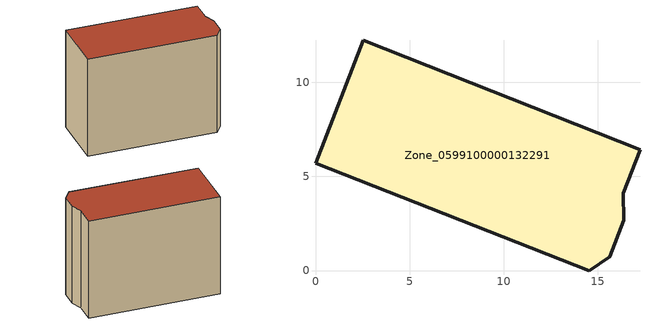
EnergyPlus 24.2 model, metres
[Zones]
Zone_0599100000132291
 floor ground (C_G): 16.36,4.1 16.39,2.67 15.64,0.74 14.55,0 0,5.7 2.53,12.23 17.25,6.42 z0
 wall outside (C_F): 0,5.7 14.55,0 15.64,0.74 16.39,2.67 16.36,4.1 17.25,6.42 2.53,12.23 0,5.7 z0:12.63
 roof outside (C_R): 16.36,4.1 17.25,6.42 2.53,12.23 0,5.7 14.55,0 15.64,0.74 16.39,2.67 z12.63
[BUILDING]
Pand.0599100000132291: North Axis=0; Terrain=City; Loads Convergence Tolerance Value=0.04; Temperature Convergence Tolerance Value=0.4; Solar Distribution=FullExterior; Maximum Number of Warmup Days=25; Minimum Number of Warmup Days=1
[Site:Location]
Rotterdam.The.Hague.AP_ZH_NLD Design_Conditions: Latitude=51.96; Longitude=4.45; Time Zone=1; Elevation=-4.5
[SITE:GROUNDTEMPERATURE:BUILDINGSURFACE]
18, 18, 18, 18, 18, 18, 18, 18, 18, 18, 18, 18
[MATERIAL] Thermal Absorptance=0.9; Solar Absorptance=0.7; Visible Absorptance=0.7
Name | Roughness | Thickness | Conductivity | Density | Specific Heat
G.TI.1946 | MediumSmooth | 0.15 | 1 | 540 | 1210
F.TI.1946 | Rough | 0.3 | 0.857143 | 1920 | 840
R.TI.1946 | MediumRough | 0.2 | 0.1 | 1500 | 1000
[CONSTRUCTION]
C_G: G.TI.1946
C_F: F.TI.1946
C_R: R.TI.1946
[ZONE]
Zone_0599100000132291: Type=1; Multiplier=1; Ceiling Height=Autocalculate; Volume=Autocalculate; Floor Area=autocalculate; Part of Total Floor Area=Yes
[ZONEINFILTRATION:DESIGNFLOWRATE]
Infil_Zone_0599100000132291: Zone or ZoneList or Space or SpaceList=Zone_0599100000132291; Schedule=AlwaysOn; Design Flow Rate Calculation Method=Flow/Area; Flow Rate per Floor Area=0.003; Constant Term Coefficient=1; Temperature Term Coefficient=0; Velocity Term Coefficient=0; Velocity Squared Term Coefficient=0
[HVACTEMPLATE:ZONE:IDEALLOADSAIRSYSTEM]
Zone_0599100000132291: Maximum Heating Supply Air Temperature=50; Minimum Cooling Supply Air Temperature=13; Maximum Heating Supply Air Humidity Ratio=0.0156; Minimum Cooling Supply Air Humidity Ratio=0.0077; Heating Limit=NoLimit; Cooling Limit=NoLimit; Dehumidification Control Type=ConstantSensibleHeatRatio; Cooling Sensible Heat Ratio=0.7; Dehumidification Setpoint=60; Humidification Control Type=None; Humidification Setpoint=30; Outdoor Air Method=None; Outdoor Air Flow Rate per Person=0.00944; Outdoor Air Flow Rate per Zone Floor Area=0; Outdoor Air Flow Rate per Zone=0; Demand Controlled Ventilation Type=None; Outdoor Air Economizer Type=NoEconomizer; Heat Recovery Type=None; Sensible Heat Recovery Effectiveness=0.7; Latent Heat Recovery Effectiveness=0.65
[ZONECONTROL:THERMOSTAT]
ThermostatControl_Zone_0599100000132291: Zone or ZoneList=Zone_0599100000132291; Control Type Schedule=DualSetpointControlType; Control 1=Thermostat_Zone_0599100000132291; Temperature Difference Between Cutout And Setpoint=0
[THERMOSTATSETPOINT:DUALSETPOINT]
Thermostat_Zone_0599100000132291: Heating Setpoint Temperature Schedule=HeatingSetpoint_Zone_0599100000132291; Cooling Setpoint Temperature Schedule=CoolingSetpoint_Zone_0599100000132291
[SCHEDULE:COMPACT]
HeatingSetpoint_Zone_0599100000132291: Through: 12/31, For: AllDays, Until: 24:00, 21
CoolingSetpoint_Zone_0599100000132291: Through: 12/31, For: AllDays, Until: 24:00, 24
DualSetpointControlType: Through: 12/31, For: AllDays, Until: 24:00, 4
AlwaysOn: Through: 12/31, For: AllDays, Until: 24:00, 1
